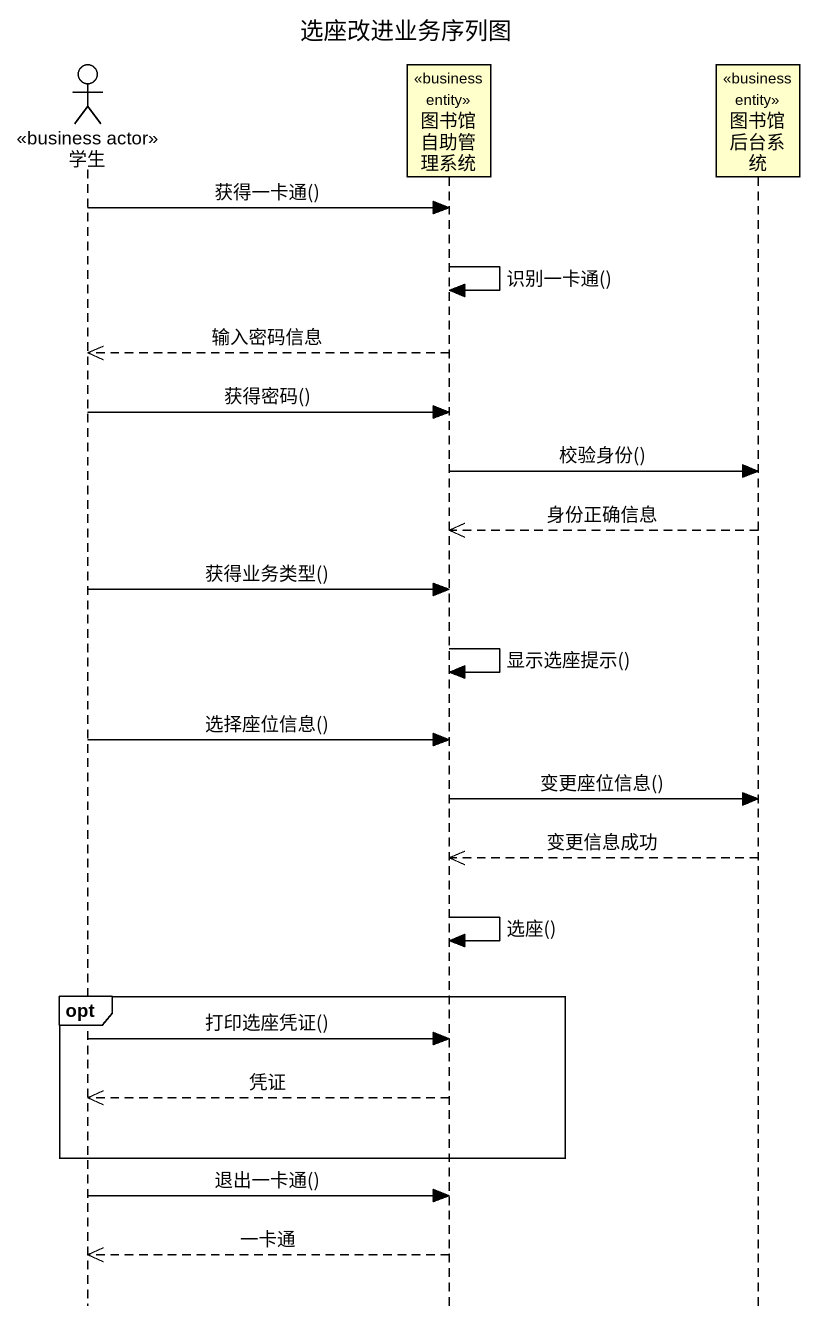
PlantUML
@startuml
title 选座改进业务序列图
hide footbox
actor 学生 <<business actor>>
participant 图书馆自助管理系统 <<business entity>>
participant 图书馆后台系统 <<business entity>>

学生 -> 图书馆自助管理系统 : 获得一卡通()
图书馆自助管理系统 -> 图书馆自助管理系统 : 识别一卡通()
图书馆自助管理系统 -->> 学生 : 输入密码信息
学生 -> 图书馆自助管理系统 : 获得密码()
图书馆自助管理系统 -> 图书馆后台系统 : 校验身份()
图书馆后台系统 -->> 图书馆自助管理系统 : 身份正确信息
学生 -> 图书馆自助管理系统 : 获得业务类型()
图书馆自助管理系统 -> 图书馆自助管理系统 : 显示选座提示()
学生 -> 图书馆自助管理系统 : 选择座位信息()
图书馆自助管理系统 -> 图书馆后台系统 : 变更座位信息()
图书馆后台系统 -->> 图书馆自助管理系统 : 变更信息成功
图书馆自助管理系统 -> 图书馆自助管理系统 : 选座()
opt
  学生 -> 图书馆自助管理系统 : 打印选座凭证()
  图书馆自助管理系统 -->> 学生 : 凭证
end
学生 -> 图书馆自助管理系统 : 退出一卡通()
图书馆自助管理系统 -->> 学生 : 一卡通
@enduml
